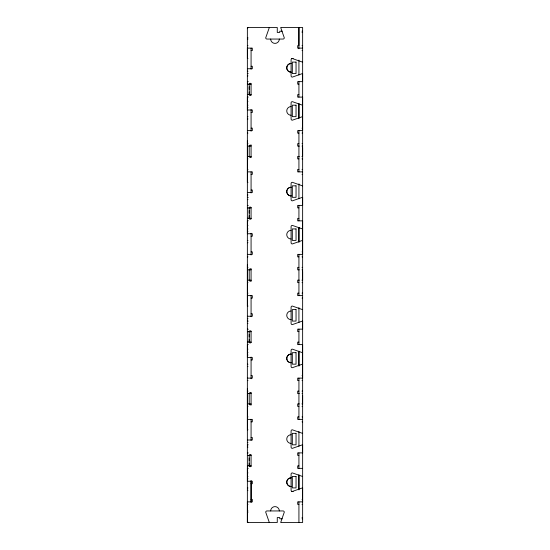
<?xml version="1.0" encoding="UTF-8"?>
<svg xmlns="http://www.w3.org/2000/svg" width="550" height="550" viewBox="0 0 550 550"><rect width="100%" height="100%" fill="white"/><g stroke="black" fill="none" stroke-linecap="round" stroke-linejoin="round"><path stroke-width="0.82" d="M282.219 518.788L279.744 518.788L279.744 517.55L277.269 517.55L277.269 522.5L247.363 522.5L247.363 501.875L252.312 501.875L252.312 499.4L251.075 499.4M247.363 429.688L247.363 388.438M247.363 305.938L247.363 264.688M247.363 182.188L247.363 140.938M247.363 58.438L247.363 48.125L252.312 48.125L252.312 50.6L251.075 50.6M247.363 465.781L251.075 465.781A0.928 0.928 0 0 1 250.147 466.709A0.928 0.928 0 0 1 249.219 465.781L249.219 463.203M249.219 460.625L249.219 458.047M247.363 342.031L251.075 342.031A0.928 0.928 0 0 1 250.147 342.959A0.928 0.928 0 0 1 249.219 342.031L249.219 339.453M249.219 336.875L249.219 334.297M247.363 218.281L251.075 218.281A0.928 0.928 0 0 1 250.147 219.209A0.928 0.928 0 0 1 249.219 218.281L249.219 215.703M249.219 213.125L249.219 210.547M247.363 94.531L251.075 94.531A0.928 0.928 0 0 1 250.147 95.459A0.928 0.928 0 0 1 249.219 94.531L249.219 91.953M249.219 89.375L249.219 86.797M251.075 501.875L251.075 480.783L251.075 502.494M298.925 489.087L298.925 474.98L298.925 489.906M298.925 365.337L298.925 351.23L298.925 366.156M298.925 241.587L298.925 227.48L298.925 242.406M298.925 117.838L298.925 103.73L298.925 118.656M302.637 395.312L302.637 403.906L301.895 403.906M302.637 271.562L302.637 280.156L301.895 280.156M302.637 147.812L302.637 156.406L301.895 156.406M247.363 27.858L247.981 27.858M282.219 31.212L279.744 31.212L279.744 32.45L277.269 32.45L277.269 27.5L247.363 27.5L247.363 522.5M302.019 31.212L302.637 31.212M302.019 32.45L302.637 32.45M247.363 37.812L247.981 37.812M247.363 39.05L247.981 39.05M247.363 45.65L247.981 45.65M302.019 45.65L302.637 45.65M302.637 48.125L297.688 48.125L297.688 45.65L298.925 45.65L298.925 27.5L298.925 48.744M302.019 50.6L302.637 50.6M291.466 58.438L293.184 58.438M247.363 58.547L247.981 58.547M251.075 66.275L252.312 66.275L252.312 68.75L247.363 68.75M247.363 71.225L247.981 71.225M247.363 73.576L247.981 73.576M247.363 73.624L247.981 73.624M247.363 75.873L247.981 75.873M247.363 81.641L247.981 81.641M247.363 81.744L247.981 81.744M247.363 84.116L247.981 84.116M298.925 84.116L297.688 84.116L297.688 81.641L302.637 81.641L302.637 73.576A1.238 1.238 0 0 0 302.287 73.624L292.325 77.11A1.238 1.238 0 0 1 291.087 75.873L291.087 59.785A1.238 1.238 0 0 1 292.325 58.547L302.287 62.033A1.238 1.238 0 0 0 302.637 62.088M247.363 84.219L251.075 84.219A0.928 0.928 0 0 0 250.147 83.291A0.928 0.928 0 0 0 249.219 84.219L249.219 94.531M247.363 94.634L247.981 94.634M298.925 94.634L297.688 94.634L297.688 97.109L302.637 97.109L302.637 130.625L297.688 130.625L297.688 133.1L298.925 133.1M247.363 97.006L247.981 97.006M247.981 97.109L247.363 97.109L247.363 110L252.312 110L252.312 112.475L251.075 112.475M247.363 101.64L247.981 101.64M247.363 105.174L247.981 105.174M247.363 107.525L247.981 107.525M247.363 116.717L247.981 116.717M247.363 118.965L247.981 118.965M251.075 128.15L252.312 128.15L252.312 130.625L247.363 130.625M302.019 128.15L302.637 128.15M247.363 133.1L247.981 133.1M302.019 133.1L302.637 133.1M247.363 143.619L247.981 143.619M298.925 143.619L297.688 143.619L297.688 146.094L299.337 146.094M302.019 143.619L302.637 143.619M247.363 146.094L251.075 146.094A0.928 0.928 0 0 0 250.147 145.166A0.928 0.928 0 0 0 249.219 146.094L249.219 156.406A0.928 0.928 0 0 0 250.147 157.334A0.928 0.928 0 0 0 251.075 156.406L247.363 156.406M302.019 146.094L302.637 146.094M299.337 156.406L297.688 156.406L297.688 158.881L298.925 158.881M247.363 158.881L247.981 158.881M302.019 158.881L302.637 158.881M247.363 169.4L247.981 169.4M298.925 169.4L297.688 169.4L297.688 171.875L302.637 171.875M302.019 169.4L302.637 169.4M247.363 171.875L252.312 171.875L252.312 174.35L251.075 174.35M302.019 174.35L302.637 174.35M247.363 182.298L247.981 182.298M251.075 190.025L252.312 190.025L252.312 192.5L247.363 192.5M247.363 194.975L247.981 194.975M247.363 197.326L247.981 197.326M247.363 197.374L247.981 197.374M247.363 199.623L247.981 199.623M247.363 205.391L247.981 205.391M247.363 205.494L247.981 205.494M247.363 207.866L247.981 207.866M298.925 207.866L297.688 207.866L297.688 205.391L302.637 205.391L302.637 197.326A1.238 1.238 0 0 0 302.287 197.374L292.325 200.86A1.238 1.238 0 0 1 291.087 199.623L291.087 183.535A1.238 1.238 0 0 1 292.325 182.298L302.287 185.783A1.238 1.238 0 0 0 302.637 185.838M247.363 207.969L251.075 207.969A0.928 0.928 0 0 0 250.147 207.041A0.928 0.928 0 0 0 249.219 207.969L249.219 218.281M247.363 218.384L247.981 218.384M298.925 218.384L297.688 218.384L297.688 220.859L302.637 220.859L302.637 254.375L297.688 254.375L297.688 256.85L298.925 256.85M247.363 220.756L247.981 220.756M247.981 220.859L247.363 220.859L247.363 233.75L252.312 233.75L252.312 236.225L251.075 236.225M247.363 225.39L247.981 225.39M247.363 228.924L247.981 228.924M247.363 231.275L247.981 231.275M247.363 240.467L247.981 240.467M247.363 242.715L247.981 242.715M251.075 251.9L252.312 251.9L252.312 254.375L247.363 254.375M302.019 251.9L302.637 251.9M247.363 256.85L247.981 256.85M302.019 256.85L302.637 256.85M247.363 267.369L247.981 267.369M298.925 267.369L297.688 267.369L297.688 269.844L299.337 269.844M302.019 267.369L302.637 267.369M247.363 269.844L251.075 269.844A0.928 0.928 0 0 0 250.147 268.916A0.928 0.928 0 0 0 249.219 269.844L249.219 280.156A0.928 0.928 0 0 0 250.147 281.084A0.928 0.928 0 0 0 251.075 280.156L247.363 280.156M302.019 269.844L302.637 269.844M299.337 280.156L297.688 280.156L297.688 282.631L298.925 282.631M247.363 282.631L247.981 282.631M302.019 282.631L302.637 282.631M247.363 293.15L247.981 293.15M298.925 293.15L297.688 293.15L297.688 295.625L302.637 295.625M302.019 293.15L302.637 293.15M247.363 295.625L252.312 295.625L252.312 298.1L251.075 298.1M302.019 298.1L302.637 298.1M247.363 306.048L247.981 306.048M251.075 313.775L252.312 313.775L252.312 316.25L247.363 316.25M247.363 318.725L247.981 318.725M247.363 321.076L247.981 321.076M247.363 321.124L247.981 321.124M247.363 323.373L247.981 323.373M247.363 329.141L247.981 329.141M247.363 329.244L247.981 329.244M247.363 331.616L247.981 331.616M298.925 331.616L297.688 331.616L297.688 329.141L302.637 329.141L302.637 321.076A1.238 1.238 0 0 0 302.287 321.124L292.325 324.61A1.238 1.238 0 0 1 291.087 323.373L291.087 307.285A1.238 1.238 0 0 1 292.325 306.048L302.287 309.533A1.238 1.238 0 0 0 302.637 309.588M247.363 331.719L251.075 331.719A0.928 0.928 0 0 0 250.147 330.791A0.928 0.928 0 0 0 249.219 331.719L249.219 342.031M247.363 342.134L247.981 342.134M298.925 342.134L297.688 342.134L297.688 344.609L302.637 344.609L302.637 378.125L297.688 378.125L297.688 380.6L298.925 380.6M247.363 344.506L247.981 344.506M247.981 344.609L247.363 344.609L247.363 357.5L252.312 357.5L252.312 359.975L251.075 359.975M247.363 349.14L247.981 349.14M247.363 352.674L247.981 352.674M247.363 355.025L247.981 355.025M247.363 364.217L247.981 364.217M247.363 366.465L247.981 366.465M251.075 375.65L252.312 375.65L252.312 378.125L247.363 378.125M302.019 375.65L302.637 375.65M247.363 380.6L247.981 380.6M302.019 380.6L302.637 380.6M247.363 391.119L247.981 391.119M298.925 391.119L297.688 391.119L297.688 393.594L299.337 393.594M302.019 391.119L302.637 391.119M247.363 393.594L251.075 393.594A0.928 0.928 0 0 0 250.147 392.666A0.928 0.928 0 0 0 249.219 393.594L249.219 403.906A0.928 0.928 0 0 0 250.147 404.834A0.928 0.928 0 0 0 251.075 403.906L247.363 403.906M302.019 393.594L302.637 393.594M299.337 403.906L297.688 403.906L297.688 406.381L298.925 406.381M247.363 406.381L247.981 406.381M302.019 406.381L302.637 406.381M247.363 416.9L247.981 416.9M298.925 416.9L297.688 416.9L297.688 419.375L302.637 419.375M302.019 416.9L302.637 416.9M247.363 419.375L252.312 419.375L252.312 421.85L251.075 421.85M302.019 421.85L302.637 421.85M247.363 429.797L247.981 429.797M251.075 437.525L252.312 437.525L252.312 440L247.363 440M247.363 442.475L247.981 442.475M247.363 444.826L247.981 444.826M247.363 444.874L247.981 444.874M247.363 447.123L247.981 447.123M247.363 452.891L247.981 452.891M247.363 452.994L247.981 452.994M247.363 455.366L247.981 455.366M298.925 455.366L297.688 455.366L297.688 452.891L302.637 452.891L302.637 444.826A1.238 1.238 0 0 0 302.287 444.874L292.325 448.36A1.238 1.238 0 0 1 291.087 447.123L291.087 431.035A1.238 1.238 0 0 1 292.325 429.797L302.287 433.283A1.238 1.238 0 0 0 302.637 433.338M247.363 455.469L251.075 455.469A0.928 0.928 0 0 0 250.147 454.541A0.928 0.928 0 0 0 249.219 455.469L249.219 465.781M247.363 465.884L247.981 465.884M298.925 465.884L297.688 465.884L297.688 468.359L302.637 468.359M247.363 468.256L247.981 468.256M247.981 468.359L247.363 468.359L247.363 481.25L252.312 481.25L252.312 483.725L251.075 483.725M247.363 472.89L247.981 472.89M247.363 476.424L247.981 476.424M247.363 478.775L247.981 478.775M247.363 487.967L247.981 487.967M247.363 490.215L247.981 490.215M291.466 491.562L293.184 491.562M302.019 499.4L302.637 499.4M247.363 504.35L247.981 504.35M298.925 504.35L297.688 504.35L297.688 501.875L302.637 501.875L302.637 487.912A1.238 1.238 0 0 0 302.287 487.967L292.325 491.453A1.238 1.238 0 0 1 291.087 490.215L291.087 474.127A1.238 1.238 0 0 1 292.325 472.89L302.287 476.376A1.238 1.238 0 0 0 302.637 476.424M302.019 504.35L302.637 504.35M247.363 510.95L247.981 510.95M247.363 512.188L247.981 512.188M302.019 517.55L302.637 517.55M302.019 518.788L302.637 518.788M247.363 522.149L247.981 522.149M298.925 60.094L298.925 75.02M298.925 81.641L298.925 97.109M298.925 130.625L298.925 171.875M298.925 183.844L298.925 198.77M298.925 205.391L298.925 220.859M298.925 254.375L298.925 295.625M298.925 307.594L298.925 322.52M298.925 329.141L298.925 344.609M298.925 378.125L298.925 419.375M298.925 431.344L298.925 446.27M298.925 452.891L298.925 468.359M298.925 501.875L298.925 522.5M251.075 48.125L251.075 69.218M251.075 83.6L251.075 95.15M251.075 109.532L251.075 131.244M251.075 144.856L251.075 157.644M251.075 171.875L251.075 192.968M251.075 207.35L251.075 218.9M251.075 233.282L251.075 254.994M251.075 268.606L251.075 281.394M251.075 295.625L251.075 316.718M251.075 331.1L251.075 342.65M251.075 357.033L251.075 378.744M251.075 392.356L251.075 405.144M251.075 419.375L251.075 440.467M251.075 454.85L251.075 466.4M279.331 39.05A4.331 4.331 0 0 1 275 43.381A4.331 4.331 0 0 1 270.669 39.05M269.252 27.5A1.238 1.238 0 0 1 269.204 27.858L265.719 37.812A1.238 1.238 0 0 0 266.956 39.05L283.044 39.05A1.238 1.238 0 0 0 284.281 37.812L280.796 27.858A1.238 1.238 0 0 1 280.741 27.5L302.637 27.5L302.637 522.5L280.741 522.5A1.238 1.238 0 0 1 280.796 522.149L284.281 512.188A1.238 1.238 0 0 0 283.044 510.95L266.956 510.95A1.238 1.238 0 0 0 265.719 512.188L269.204 522.149A1.238 1.238 0 0 1 269.252 522.5M270.669 510.95A4.331 4.331 0 0 1 275 506.619A4.331 4.331 0 0 1 279.331 510.95M291.087 443.41A4.331 4.331 0 0 1 286.756 439.079A4.331 4.331 0 0 1 291.087 434.748M302.637 364.162A1.238 1.238 0 0 0 302.287 364.217L292.325 367.703A1.238 1.238 0 0 1 291.087 366.465L291.087 350.377A1.238 1.238 0 0 1 292.325 349.14L302.287 352.626A1.238 1.238 0 0 0 302.637 352.674M291.087 319.66A4.331 4.331 0 0 1 286.756 315.329A4.331 4.331 0 0 1 291.087 310.998M302.637 240.412A1.238 1.238 0 0 0 302.287 240.467L292.325 243.952A1.238 1.238 0 0 1 291.087 242.715L291.087 226.627A1.238 1.238 0 0 1 292.325 225.39L302.287 228.876A1.238 1.238 0 0 0 302.637 228.924M291.087 239.002A4.331 4.331 0 0 1 286.756 234.671A4.331 4.331 0 0 1 291.087 230.34M302.637 116.662A1.238 1.238 0 0 0 302.287 116.717L292.325 120.203A1.238 1.238 0 0 1 291.087 118.965L291.087 102.877A1.238 1.238 0 0 1 292.325 101.64L302.287 105.126A1.238 1.238 0 0 0 302.637 105.174M291.087 115.252A4.331 4.331 0 0 1 286.756 110.921A4.331 4.331 0 0 1 291.087 106.59M296.038 62.088L292.325 62.088L292.325 73.576L296.038 73.576L296.038 62.088M296.038 105.174L292.325 105.174L292.325 116.662L296.038 116.662L296.038 105.174M296.038 185.838L292.325 185.838L292.325 197.326L296.038 197.326L296.038 185.838M296.038 228.924L292.325 228.924L292.325 240.412L296.038 240.412L296.038 228.924M296.038 309.588L292.325 309.588L292.325 321.076L296.038 321.076L296.038 309.588M296.038 352.674L292.325 352.674L292.325 364.162L296.038 364.162L296.038 352.674M296.038 433.338L292.325 433.338L292.325 444.826L296.038 444.826L296.038 433.338M296.038 476.424L292.325 476.424L292.325 487.912L296.038 487.912L296.038 476.424M286.756 482.171A4.331 4.331 0 0 0 291.087 486.502A4.331 4.331 0 0 1 286.756 482.171A4.331 4.331 0 0 1 291.087 477.84A4.331 4.331 0 0 0 286.756 482.171M286.756 358.421A4.331 4.331 0 0 0 291.087 362.752A4.331 4.331 0 0 1 286.756 358.421A4.331 4.331 0 0 1 291.087 354.09A4.331 4.331 0 0 0 286.756 358.421M286.756 191.579A4.331 4.331 0 0 0 291.087 195.91A4.331 4.331 0 0 1 286.756 191.579A4.331 4.331 0 0 1 291.087 187.248A4.331 4.331 0 0 0 286.756 191.579M286.756 67.829A4.331 4.331 0 0 0 291.087 72.16A4.331 4.331 0 0 1 286.756 67.829A4.331 4.331 0 0 1 291.087 63.498A4.331 4.331 0 0 0 286.756 67.829"/></g></svg>
